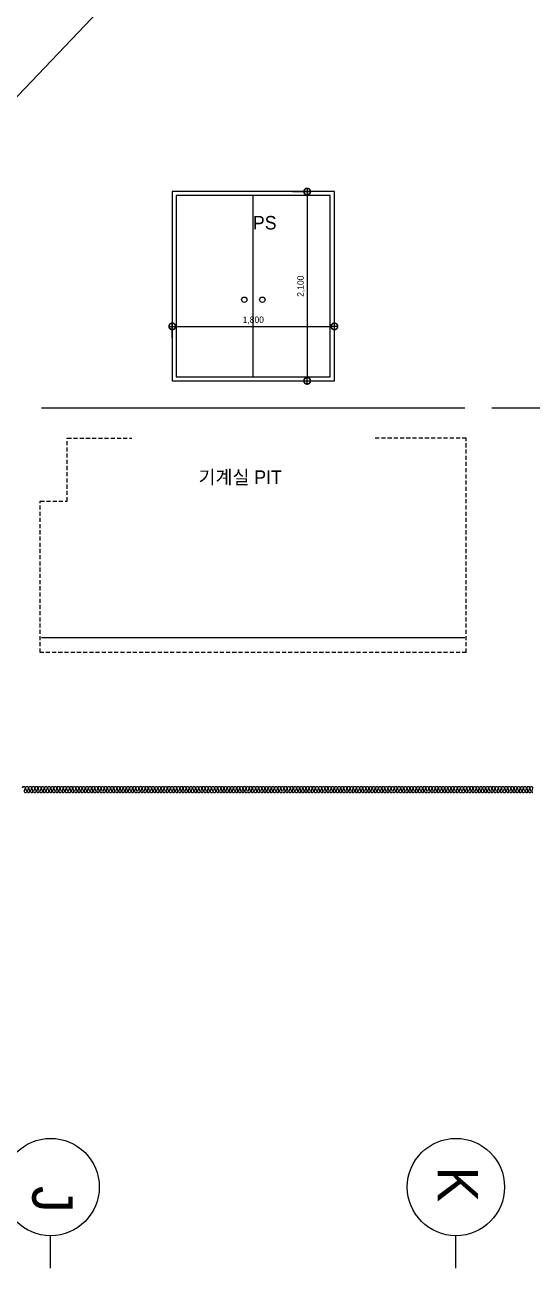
# Model space of a CAD drawing. Header units: millimetres. Extents: x -75040 to 92617, y -36837 to 48530.
# Drawn here: x 3513 to 9146, y -9546 to 4250 of the extents above; entities that cross this region are included whole.
import ezdxf
from ezdxf.enums import TextEntityAlignment as Align

# ---------------------------------------------------------------- set-up
doc = ezdxf.new("R2010")
doc.units = ezdxf.units.MM
doc.header["$LTSCALE"] = 60
doc.linetypes.add('HID', pattern=[2.3, 1.5, -0.8])
doc.layers.get('Defpoints').update_dxf_attribs({"color": 151})
for name, color, linetype, plot in [('#체크사항0208', 20, 'Continuous', False), ('CK', 221, 'Continuous', False), ('NOPLOT-DIM', 191, 'Continuous', False), ('NOPLOT-TEXT', 11, 'Continuous', False)]:
    doc.layers.add(name, color=color, linetype=linetype, plot=plot)
for name, color, linetype in [('A-DIM', 7, 'Continuous'), ('A-DOOR-ELE', 5, 'Continuous'), ('A-FIN', 6, 'Continuous'), ('A-HAT-MATL', 8, 'Continuous'), ('A-WP', 1, 'HID')]:
    doc.layers.add(name, color=color, linetype=linetype)
doc.styles.add('Gdim', font='')
doc.styles.add('Gtx', font='')
doc.styles.get('Gdim').set_extended_font_data('Dotum')
doc.styles.get('Gtx').set_extended_font_data('Dotum')
doc.dimstyles.new('Gdim30(INT)', dxfattribs={"dimscale": 24, "dimtxt": 3, "dimasz": 1, "dimexe": 1.5, "dimexo": 2, "dimgap": 1, "dimtad": 1, "dimdec": 0, "dimzin": 0, "dimdsep": 46, "dimlunit": 6, "dimtxsty": 'Gdim', "dimblk": 'ToneDOT', "dimcen": 1.5, "dimdle": 1.5, "dimclrd": 1, "dimclre": 1, "dimclrt": 256, "dimadec": 1, "dimazin": 0, "dimtfac": 1, "dimtdec": 0, "dimtix": 1, "dimtmove": 2, "dimatfit": 3, "dimldrblk": 'DOT', "dimfxl": 1, "dimtolj": 1, "dimtzin": 0, "dimlwd": -1, "dimlwe": -1, "dimarcsym": 0})

# ---------------------------------------------------------------- blocks, each defined once
blk = doc.blocks.new('ToneDOT')
at = {"layer": 'A-DIM', "color": 1, "linetype": 'ByBlock'}
blk.add_line((1.5, 0), (-1.5, 0), dxfattribs=at)
at = {"layer": 'A-DIM', "color": 1, "linetype": 'ByBlock', "const_width": 3}
blk.add_lwpolyline([(0.375, 0, 1), (-0.375, 0, 1)], format="xyb", close=True, dxfattribs=at)
blk = doc.blocks.new('*D15')
at = {"layer": 'Defpoints', "color": 0, "transparency": 16777216}
for p in [(-9323, 2100), (-9323, 0, 0), (-9113, 0, 0)]:
    blk.add_point(p, dxfattribs=at)
at = {"layer": 'NOPLOT-DIM', "color": 1, "transparency": 16777216}
for p, q in [((-9275, 2100, 0), (-9077, 2100, 0)), ((-9113, 2076, 0), (-9113, 24, 0)), ((-9275, 0, 0), (-9077, 0, 0))]:
    blk.add_line(p, q, dxfattribs=at)
at = {"layer": 'NOPLOT-DIM', "color": 1, "transparency": 16777216, "xscale": 24, "yscale": 24, "zscale": 24}
for p, rotation in [((-9113, 2100, 0), 90), ((-9113, 0, 0), 270)]:
    blk.add_blockref('ToneDOT', p, dxfattribs=dict(at, rotation=rotation))
at = {"layer": 'NOPLOT-DIM', "transparency": 16777216, "insert": (-9180, 1050, 0), "char_height": 72, "attachment_point": 5, "rotation": 90, "style": 'Gdim'}
blk.add_mtext('\\A1;2,100', dxfattribs=at)
blk = doc.blocks.new('_Dot')
at = {"color": 0, "linetype": 'ByBlock', "lineweight": -2}
blk.add_line((-0.5, 0), (-1, 0), dxfattribs=at)
at = {"color": 0, "linetype": 'ByBlock', "const_width": 0.5}
blk.add_lwpolyline([(-0.25, 0, 1), (0.25, 0, 1)], format="xyb", close=True, dxfattribs=at)
blk = doc.blocks.new('*D16')
at = {"layer": 'Defpoints', "color": 0, "transparency": 16777216}
for p in [(-8811, 604), (-10611, 428), (-8811, 428)]:
    blk.add_point(p, dxfattribs=at)
at = {"layer": 'NOPLOT-DIM', "color": 1, "transparency": 16777216}
for p, q in [((-10611, 476), (-10611, 640)), ((-10587, 604), (-8835, 604)), ((-8811, 476), (-8811, 640))]:
    blk.add_line(p, q, dxfattribs=at)
at = {"layer": 'NOPLOT-DIM', "color": 1, "transparency": 16777216, "xscale": 24, "yscale": 24, "zscale": 24, "rotation": 180}
blk.add_blockref('ToneDOT', (-10611, 604), dxfattribs=at)
at = {"layer": 'NOPLOT-DIM', "color": 1, "transparency": 16777216, "xscale": 24, "yscale": 24, "zscale": 24}
blk.add_blockref('ToneDOT', (-8811, 604), dxfattribs=at)
at = {"layer": 'NOPLOT-DIM', "transparency": 16777216, "insert": (-9711, 671), "char_height": 72, "attachment_point": 5, "style": 'Gdim'}
blk.add_mtext('\\A1;1,800', dxfattribs=at)
blk = doc.blocks.new('A$C9ac67253')
at = {"layer": 'CK', "linetype": 'Continuous', "elevation": 0}
blk.add_lwpolyline([(0, 82800), (-360, 82800, -1), (-1440, 82800, -1), (-360, 82800, 0)], format="xyb", dxfattribs=at)
at = {"layer": 'CK', "linetype": 'Continuous'}
blk.add_lwpolyline([(0, 78300), (-360, 78300, -1), (-1440, 78300, -1), (-360, 78300, 0)], format="xyb", dxfattribs=at)
at = {"layer": 'CK', "linetype": 'Continuous', "style": 'Gtx'}
for s, p in [('K', (-1125, 82596)), ('J', (-912, 78096))]:
    blk.add_text(s, height=450, dxfattribs=at).set_placement(p)
blk = doc.blocks.new('A$C6e4c1c5a')
at = {"layer": 'A-DOOR-ELE'}
blk.add_line((936, 81), (936, 2091), dxfattribs=at)
at = {"layer": 'A-DOOR-ELE', "elevation": 0}
for points in [[(1836, 2136), (36, 2136), (36, 36), (1836, 36)], [(1791, 2091), (81, 2091), (81, 81), (1791, 81)]]:
    blk.add_lwpolyline(points, close=True, dxfattribs=at)
at = {"layer": 'A-DOOR-ELE'}
for centre in [(836, 936), (1036, 936)]:
    blk.add_circle(centre, 30, dxfattribs=at)
at = {"layer": 'NOPLOT-DIM'}
for base, p1, p2, angle, picture, middle in [((1534.4, 36, 0), (1324.7, 2136), (1324.7, 36, 0), 90, '*D15', (1467.4, 1086, 0)), ((1836, 639.9), (36, 463.6), (1836, 463.6), 180, '*D16', (936, 706.9))]:
    dim = blk.add_linear_dim(base=base, p1=p1, p2=p2, angle=angle, dimstyle='Gdim30(INT)', dxfattribs=at)
    dim.commit()
    dim.dimension.update_dxf_attribs({"geometry": picture, "text_midpoint": middle, "insert": (10647.2, 36)})

msp = doc.modelspace()

# ---------------------------------------------------------------- linework, layer by layer
at = {"layer": '#체크사항0208'}
msp.add_lwpolyline([(14319.1, 14886.8), (-8188.8, -8731.3), (11032.7, 15595.5)], dxfattribs=at)
at = {"layer": 'A-FIN'}
for p, q in [((3700, 0), (8400, 0)), ((8700, 0), (11500, 0)), ((3700, -2550), (8400, -2550))]:
    msp.add_line(p, q, dxfattribs=at)
at = {"layer": 'A-HAT-MATL', "elevation": 0}
msp.add_lwpolyline([(3489.4, -4219, -1.4491979), (3515.6, -4219), (3506.9, -4251, 0.5248557), (3520, -4270, 0.5248557), (3533.1, -4251), (3524.4, -4219, -1.4491979), (3550.6, -4219), (3541.9, -4251, 0.5248557), (3555, -4270, 0.5248557), (3568.1, -4251), (3559.4, -4219, -1.4491979), (3585.6, -4219), (3576.9, -4251, 0.5248557), (3590, -4270, 0.5248557), (3603.1, -4251), (3594.4, -4219, -1.4491979), (3620.6, -4219), (3611.9, -4251, 0.5248557), (3625, -4270, 0.5248557), (3638.1, -4251), (3629.4, -4219, -1.4491979), (3655.6, -4219), (3646.9, -4251, 0.5248557), (3660, -4270, 0.5248557), (3673.1, -4251), (3664.4, -4219, -1.4491979), (3690.6, -4219), (3681.9, -4251, 0.5248557), (3695, -4270, 0.5248557), (3708.1, -4251), (3699.4, -4219, -1.4491979), (3725.6, -4219), (3716.9, -4251, 0.5248557), (3730, -4270, 0.5248557), (3743.1, -4251), (3734.4, -4219, -1.4491979), (3760.6, -4219), (3751.9, -4251, 0.5248557), (3765, -4270, 0.5248557), (3778.1, -4251), (3769.4, -4219, -1.4491979), (3795.6, -4219), (3786.9, -4251, 0.5248557), (3800, -4270, 0.5248557), (3813.1, -4251), (3804.4, -4219, -1.4491979), (3830.6, -4219), (3821.9, -4251, 0.5248557), (3835, -4270, 0.5248557), (3848.1, -4251), (3839.4, -4219, -1.4491979), (3865.6, -4219), (3856.9, -4251, 0.5248557), (3870, -4270, 0.5248557), (3883.1, -4251), (3874.4, -4219, -1.4491979), (3900.6, -4219), (3891.9, -4251, 0.5248557), (3905, -4270, 0.5248557), (3918.1, -4251), (3909.4, -4219, -1.4491979), (3935.6, -4219), (3926.9, -4251, 0.5248557), (3940, -4270, 0.5248557), (3953.1, -4251), (3944.4, -4219, -1.4491979), (3970.6, -4219), (3961.9, -4251, 0.5248557), (3975, -4270, 0.5248557), (3988.1, -4251), (3979.4, -4219, -1.4491979), (4005.6, -4219), (3996.9, -4251, 0.5248557), (4010, -4270, 0.5248557), (4023.1, -4251), (4014.4, -4219, -1.4491979), (4040.6, -4219), (4031.9, -4251, 0.5248557), (4045, -4270, 0.5248557), (4058.1, -4251), (4049.4, -4219, -1.4491979), (4075.6, -4219), (4066.9, -4251, 0.5248557), (4080, -4270, 0.5248557), (4093.1, -4251), (4084.4, -4219, -1.4491979), (4110.6, -4219), (4101.9, -4251, 0.5248557), (4115, -4270, 0.5248557), (4128.1, -4251), (4119.4, -4219, -1.4491979), (4145.6, -4219), (4136.9, -4251, 0.5248557), (4150, -4270, 0.5248557), (4163.1, -4251), (4154.4, -4219, -1.4491979), (4180.6, -4219), (4171.9, -4251, 0.5248557), (4185, -4270, 0.5248557), (4198.1, -4251), (4189.4, -4219, -1.4491979), (4215.6, -4219), (4206.9, -4251, 0.5248557), (4220, -4270, 0.5248557), (4233.1, -4251), (4224.4, -4219, -1.4491979), (4250.6, -4219), (4241.9, -4251, 0.5248557), (4255, -4270, 0.5248557), (4268.1, -4251), (4259.4, -4219, -1.4491979), (4285.6, -4219), (4276.9, -4251, 0.5248557), (4290, -4270, 0.5248557), (4303.1, -4251), (4294.4, -4219, -1.4491979), (4320.6, -4219), (4311.9, -4251, 0.5248557), (4325, -4270, 0.5248557), (4338.1, -4251), (4329.4, -4219, -1.4491979), (4355.6, -4219), (4346.9, -4251, 0.5248557), (4360, -4270, 0.5248557), (4373.1, -4251), (4364.4, -4219, -1.4491979), (4390.6, -4219), (4381.9, -4251, 0.5248557), (4395, -4270, 0.5248557), (4408.1, -4251), (4399.4, -4219, -1.4491979), (4425.6, -4219), (4416.9, -4251, 0.5248557), (4430, -4270, 0.5248557), (4443.1, -4251), (4434.4, -4219, -1.4491979), (4460.6, -4219), (4451.9, -4251, 0.5248557), (4465, -4270, 0.5248557), (4478.1, -4251), (4469.4, -4219, -1.4491979), (4495.6, -4219), (4486.9, -4251, 0.5248557), (4500, -4270, 0.5248557), (4513.1, -4251), (4504.4, -4219, -1.4491979), (4530.6, -4219), (4521.9, -4251, 0.5248557), (4535, -4270, 0.5248557), (4548.1, -4251), (4539.4, -4219, -1.4491979), (4565.6, -4219), (4556.9, -4251, 0.5248557), (4570, -4270, 0.5248557), (4583.1, -4251), (4574.4, -4219, -1.4491979), (4600.6, -4219), (4591.9, -4251, 0.5248557), (4605, -4270, 0.5248557), (4618.1, -4251), (4609.4, -4219, -1.4491979), (4635.6, -4219), (4626.9, -4251, 0.5248557), (4640, -4270, 0.5248557), (4653.1, -4251), (4644.4, -4219, -1.4491979), (4670.6, -4219), (4661.9, -4251, 0.5248557), (4675, -4270, 0.5248557), (4688.1, -4251), (4679.4, -4219, -1.4491979), (4705.6, -4219), (4696.9, -4251, 0.5248557), (4710, -4270, 0.5248557), (4723.1, -4251), (4714.4, -4219, -1.4491979), (4740.6, -4219), (4731.9, -4251, 0.5248557), (4745, -4270, 0.5248557), (4758.1, -4251), (4749.4, -4219, -1.4491979), (4775.6, -4219), (4766.9, -4251, 0.5248557), (4780, -4270, 0.5248557), (4793.1, -4251), (4784.4, -4219, -1.4491979), (4810.6, -4219), (4801.9, -4251, 0.5248557), (4815, -4270, 0.5248557), (4828.1, -4251), (4819.4, -4219, -1.4491979), (4845.6, -4219), (4836.9, -4251, 0.5248557), (4850, -4270, 0.5248557), (4863.1, -4251), (4854.4, -4219, -1.4491979), (4880.6, -4219), (4871.9, -4251, 0.5248557), (4885, -4270, 0.5248557), (4898.1, -4251), (4889.4, -4219, -1.4491979), (4915.6, -4219), (4906.9, -4251, 0.5248557), (4920, -4270, 0.5248557), (4933.1, -4251), (4924.4, -4219, -1.4491979), (4950.6, -4219), (4941.9, -4251, 0.5248557), (4955, -4270, 0.5248557), (4968.1, -4251), (4959.4, -4219, -1.4491979), (4985.6, -4219), (4976.9, -4251, 0.5248557), (4990, -4270, 0.5248557), (5003.1, -4251), (4994.4, -4219, -1.4491979), (5020.6, -4219), (5011.9, -4251, 0.5248557), (5025, -4270, 0.5248557), (5038.1, -4251), (5029.4, -4219, -1.4491979), (5055.6, -4219), (5046.9, -4251, 0.5248557), (5060, -4270, 0.5248557), (5073.1, -4251), (5064.4, -4219, -1.4491979), (5090.6, -4219), (5081.9, -4251, 0.5248557), (5095, -4270, 0.5248557), (5108.1, -4251), (5099.4, -4219, -1.4491979), (5125.6, -4219), (5116.9, -4251, 0.5248557), (5130, -4270, 0.5248557), (5143.1, -4251), (5134.4, -4219, -1.4491979), (5160.6, -4219), (5151.9, -4251, 0.5248557), (5165, -4270, 0.5248557), (5178.1, -4251), (5169.4, -4219, -1.4491979), (5195.6, -4219), (5186.9, -4251, 0.5248557), (5200, -4270, 0.5248557), (5213.1, -4251), (5204.4, -4219, -1.4491979), (5230.6, -4219), (5221.9, -4251, 0.5248557), (5235, -4270, 0.5248557), (5248.1, -4251), (5239.4, -4219, -1.4491979), (5265.6, -4219), (5256.9, -4251, 0.5248557), (5270, -4270, 0.5248557), (5283.1, -4251), (5274.4, -4219, -1.4491979), (5300.6, -4219), (5291.9, -4251, 0.5248557), (5305, -4270, 0.5248557), (5318.1, -4251), (5309.4, -4219, -1.4491979), (5335.6, -4219), (5326.9, -4251, 0.5248557), (5340, -4270, 0.5248557), (5353.1, -4251), (5344.4, -4219, -1.4491979), (5370.6, -4219), (5361.9, -4251, 0.5248557), (5375, -4270, 0.5248557), (5388.1, -4251), (5379.4, -4219, -1.4491979), (5405.6, -4219), (5396.9, -4251, 0.5248557), (5410, -4270, 0.5248557), (5423.1, -4251), (5414.4, -4219, -1.4491979), (5440.6, -4219), (5431.9, -4251, 0.5248557), (5445, -4270, 0.5248557), (5458.1, -4251), (5449.4, -4219, -1.4491979), (5475.6, -4219), (5466.9, -4251, 0.5248557), (5480, -4270, 0.5248557), (5493.1, -4251), (5484.4, -4219, -1.4491979), (5510.6, -4219), (5501.9, -4251, 0.5248557), (5515, -4270, 0.5248557), (5528.1, -4251), (5519.4, -4219, -1.4491979), (5545.6, -4219), (5536.9, -4251, 0.5248557), (5550, -4270, 0.5248557), (5563.1, -4251), (5554.4, -4219, -1.4491979), (5580.6, -4219), (5571.9, -4251, 0.5248557), (5585, -4270, 0.5248557), (5598.1, -4251), (5589.4, -4219, -1.4491979), (5615.6, -4219), (5606.9, -4251, 0.5248557), (5620, -4270, 0.5248557), (5633.1, -4251), (5624.4, -4219, -1.4491979), (5650.6, -4219), (5641.9, -4251, 0.5248557), (5655, -4270, 0.5248557), (5668.1, -4251), (5659.4, -4219, -1.4491979), (5685.6, -4219), (5676.9, -4251, 0.5248557), (5690, -4270, 0.5248557), (5703.1, -4251), (5694.4, -4219, -1.4491979), (5720.6, -4219), (5711.9, -4251, 0.5248557), (5725, -4270, 0.5248557), (5738.1, -4251), (5729.4, -4219, -1.4491979), (5755.6, -4219), (5746.9, -4251, 0.5248557), (5760, -4270, 0.5248557), (5773.1, -4251), (5764.4, -4219, -1.4491979), (5790.6, -4219), (5781.9, -4251, 0.5248557), (5795, -4270, 0.5248557), (5808.1, -4251), (5799.4, -4219, -1.4491979), (5825.6, -4219), (5816.9, -4251, 0.5248557), (5830, -4270, 0.5248557), (5843.1, -4251), (5834.4, -4219, -1.4491979), (5860.6, -4219), (5851.9, -4251, 0.5248557), (5865, -4270, 0.5248557), (5878.1, -4251), (5869.4, -4219, -1.4491979), (5895.6, -4219), (5886.9, -4251, 0.5248557), (5900, -4270, 0.5248557), (5913.1, -4251), (5904.4, -4219, -1.4491979), (5930.6, -4219), (5921.9, -4251, 0.5248557), (5935, -4270, 0.5248557), (5948.1, -4251), (5939.4, -4219, -1.4491979), (5965.6, -4219), (5956.9, -4251, 0.5248557), (5970, -4270, 0.5248557), (5983.1, -4251), (5974.4, -4219, -1.4491979), (6000.6, -4219), (5991.9, -4251, 0.5248557), (6005, -4270, 0.5248557), (6018.1, -4251), (6009.4, -4219, -1.4491979), (6035.6, -4219), (6026.9, -4251, 0.5248557), (6040, -4270, 0.5248557), (6053.1, -4251), (6044.4, -4219, -1.4491979), (6070.6, -4219), (6061.9, -4251, 0.5248557), (6075, -4270, 0.5248557), (6088.1, -4251), (6079.4, -4219, -1.4491979), (6105.6, -4219), (6096.9, -4251, 0.5248557), (6110, -4270, 0.5248557), (6123.1, -4251), (6114.4, -4219, -1.4491979), (6140.6, -4219), (6131.9, -4251, 0.5248557), (6145, -4270, 0.5248557), (6158.1, -4251), (6149.4, -4219, -1.4491979), (6175.6, -4219), (6166.9, -4251, 0.5248557), (6180, -4270, 0.5248557), (6193.1, -4251), (6184.4, -4219, -1.4491979), (6210.6, -4219), (6201.9, -4251, 0.5248557), (6215, -4270, 0.5248557), (6228.1, -4251), (6219.4, -4219, -1.4491979), (6245.6, -4219), (6236.9, -4251, 0.5248557), (6250, -4270, 0.5248557), (6263.1, -4251), (6254.4, -4219, -1.4491979), (6280.6, -4219), (6271.9, -4251, 0.5248557), (6285, -4270, 0.5248557), (6298.1, -4251), (6289.4, -4219, -1.4491979), (6315.6, -4219), (6306.9, -4251, 0.5248557), (6320, -4270, 0.5248557), (6333.1, -4251), (6324.4, -4219, -1.4491979), (6350.6, -4219), (6341.9, -4251, 0.5248557), (6355, -4270, 0.5248557), (6368.1, -4251), (6359.4, -4219, -1.4491979), (6385.6, -4219), (6376.9, -4251, 0.5248557), (6390, -4270, 0.5248557), (6403.1, -4251), (6394.4, -4219, -1.4491979), (6420.6, -4219), (6411.9, -4251, 0.5248557), (6425, -4270, 0.5248557), (6438.1, -4251), (6429.4, -4219, -1.4491979), (6455.6, -4219), (6446.9, -4251, 0.5248557), (6460, -4270, 0.5248557), (6473.1, -4251), (6464.4, -4219, -1.4491979), (6490.6, -4219), (6481.9, -4251, 0.5248557), (6495, -4270, 0.5248557), (6508.1, -4251), (6499.4, -4219, -1.4491979), (6525.6, -4219), (6516.9, -4251, 0.5248557), (6530, -4270, 0.5248557), (6543.1, -4251), (6534.4, -4219, -1.4491979), (6560.6, -4219), (6551.9, -4251, 0.5248557), (6565, -4270, 0.5248557), (6578.1, -4251), (6569.4, -4219, -1.4491979), (6595.6, -4219), (6586.9, -4251, 0.5248557), (6600, -4270, 0.5248557), (6613.1, -4251), (6604.4, -4219, -1.4491979), (6630.6, -4219), (6621.9, -4251, 0.5248557), (6635, -4270, 0.5248557), (6648.1, -4251), (6639.4, -4219, -1.4491979), (6665.6, -4219), (6656.9, -4251, 0.5248557), (6670, -4270, 0.5248557), (6683.1, -4251), (6674.4, -4219, -1.4491979), (6700.6, -4219), (6691.9, -4251, 0.5248557), (6705, -4270, 0.5248557), (6718.1, -4251), (6709.4, -4219, -1.4491979), (6735.6, -4219), (6726.9, -4251, 0.5248557), (6740, -4270, 0.5248557), (6753.1, -4251), (6744.4, -4219, -1.4491979), (6770.6, -4219), (6761.9, -4251, 0.5248557), (6775, -4270, 0.5248557), (6788.1, -4251), (6779.4, -4219, -1.4491979), (6805.6, -4219), (6796.9, -4251, 0.5248557), (6810, -4270, 0.5248557), (6823.1, -4251), (6814.4, -4219, -1.4491979), (6840.6, -4219), (6831.9, -4251, 0.5248557), (6845, -4270, 0.5248557), (6858.1, -4251), (6849.4, -4219, -1.4491979), (6875.6, -4219), (6866.9, -4251, 0.5248557), (6880, -4270, 0.5248557), (6893.1, -4251), (6884.4, -4219, -1.4491979), (6910.6, -4219), (6901.9, -4251, 0.5248557), (6915, -4270, 0.5248557), (6928.1, -4251), (6919.4, -4219, -1.4491979), (6945.6, -4219), (6936.9, -4251, 0.5248557), (6950, -4270, 0.5248557), (6963.1, -4251), (6954.4, -4219, -1.4491979), (6980.6, -4219), (6971.9, -4251, 0.5248557), (6985, -4270, 0.5248557), (6998.1, -4251), (6989.4, -4219, -1.4491979), (7015.6, -4219), (7006.9, -4251, 0.5248557), (7020, -4270, 0.5248557), (7033.1, -4251), (7024.4, -4219, -1.4491979), (7050.6, -4219), (7041.9, -4251, 0.5248557), (7055, -4270, 0.5248557), (7068.1, -4251), (7059.4, -4219, -1.4491979), (7085.6, -4219), (7076.9, -4251, 0.5248557), (7090, -4270, 0.5248557), (7103.1, -4251), (7094.4, -4219, -1.4491979), (7120.6, -4219), (7111.9, -4251, 0.5248557), (7125, -4270, 0.5248557), (7138.1, -4251), (7129.4, -4219, -1.4491979), (7155.6, -4219), (7146.9, -4251, 0.5248557), (7160, -4270, 0.5248557), (7173.1, -4251), (7164.4, -4219, -1.4491979), (7190.6, -4219), (7181.9, -4251, 0.5248557), (7195, -4270, 0.5248557), (7208.1, -4251), (7199.4, -4219, -1.4491979), (7225.6, -4219), (7216.9, -4251, 0.5248557), (7230, -4270, 0.5248557), (7243.1, -4251), (7234.4, -4219, -1.4491979), (7260.6, -4219), (7251.9, -4251, 0.5248557), (7265, -4270, 0.5248557), (7278.1, -4251), (7269.4, -4219, -1.4491979), (7295.6, -4219), (7286.9, -4251, 0.5248557), (7300, -4270, 0.5248557), (7313.1, -4251), (7304.4, -4219, -1.4491979), (7330.6, -4219), (7321.9, -4251, 0.5248557), (7335, -4270, 0.5248557), (7348.1, -4251), (7339.4, -4219, -1.4491979), (7365.6, -4219), (7356.9, -4251, 0.5248557), (7370, -4270, 0.5248557), (7383.1, -4251), (7374.4, -4219, -1.4491979), (7400.6, -4219), (7391.9, -4251, 0.5248557), (7405, -4270, 0.5248557), (7418.1, -4251), (7409.4, -4219, -1.4491979), (7435.6, -4219), (7426.9, -4251, 0.5248557), (7440, -4270, 0.5248557), (7453.1, -4251), (7444.4, -4219, -1.4491979), (7470.6, -4219), (7461.9, -4251, 0.5248557), (7475, -4270, 0.5248557), (7488.1, -4251), (7479.4, -4219, -1.4491979), (7505.6, -4219), (7496.9, -4251, 0.5248557), (7510, -4270, 0.5248557), (7523.1, -4251), (7514.4, -4219, -1.4491979), (7540.6, -4219), (7531.9, -4251, 0.5248557), (7545, -4270, 0.5248557), (7558.1, -4251), (7549.4, -4219, -1.4491979), (7575.6, -4219), (7566.9, -4251, 0.5248557), (7580, -4270, 0.5248557), (7593.1, -4251), (7584.4, -4219, -1.4491979), (7610.6, -4219), (7601.9, -4251, 0.5248557), (7615, -4270, 0.5248557), (7628.1, -4251), (7619.4, -4219, -1.4491979), (7645.6, -4219), (7636.9, -4251, 0.5248557), (7650, -4270, 0.5248557), (7663.1, -4251), (7654.4, -4219, -1.4491979), (7680.6, -4219), (7671.9, -4251, 0.5248557), (7685, -4270, 0.5248557), (7698.1, -4251), (7689.4, -4219, -1.4491979), (7715.6, -4219), (7706.9, -4251, 0.5248557), (7720, -4270, 0.5248557), (7733.1, -4251), (7724.4, -4219, -1.4491979), (7750.6, -4219), (7741.9, -4251, 0.5248557), (7755, -4270, 0.5248557), (7768.1, -4251), (7759.4, -4219, -1.4491979), (7785.6, -4219), (7776.9, -4251, 0.5248557), (7790, -4270, 0.5248557), (7803.1, -4251), (7794.4, -4219, -1.4491979), (7820.6, -4219), (7811.9, -4251, 0.5248557), (7825, -4270, 0.5248557), (7838.1, -4251), (7829.4, -4219, -1.4491979), (7855.6, -4219), (7846.9, -4251, 0.5248557), (7860, -4270, 0.5248557), (7873.1, -4251), (7864.4, -4219, -1.4491979), (7890.6, -4219), (7881.9, -4251, 0.5248557), (7895, -4270, 0.5248557), (7908.1, -4251), (7899.4, -4219, -1.4491979), (7925.6, -4219), (7916.9, -4251, 0.5248557), (7930, -4270, 0.5248557), (7943.1, -4251), (7934.4, -4219, -1.4491979), (7960.6, -4219), (7951.9, -4251, 0.5248557), (7965, -4270, 0.5248557), (7978.1, -4251), (7969.4, -4219, -1.4491979), (7995.6, -4219), (7986.9, -4251, 0.5248557), (8000, -4270, 0.5248557), (8013.1, -4251), (8004.4, -4219, -1.4491979), (8030.6, -4219), (8021.9, -4251, 0.5248557), (8035, -4270, 0.5248557), (8048.1, -4251), (8039.4, -4219, -1.4491979), (8065.6, -4219), (8056.9, -4251, 0.5248557), (8070, -4270, 0.5248557), (8083.1, -4251), (8074.4, -4219, -1.4491979), (8100.6, -4219), (8091.9, -4251, 0.5248557), (8105, -4270, 0.5248557), (8118.1, -4251), (8109.4, -4219, -1.4491979), (8135.6, -4219), (8126.9, -4251, 0.5248557), (8140, -4270, 0.5248557), (8153.1, -4251), (8144.4, -4219, -1.4491979), (8170.6, -4219), (8161.9, -4251, 0.5248557), (8175, -4270, 0.5248557), (8188.1, -4251), (8179.4, -4219, -1.4491979), (8205.6, -4219), (8196.9, -4251, 0.5248557), (8210, -4270, 0.5248557), (8223.1, -4251), (8214.4, -4219, -1.4491979), (8240.6, -4219), (8231.9, -4251, 0.5248557), (8245, -4270, 0.5248557), (8258.1, -4251), (8249.4, -4219, -1.4491979), (8275.6, -4219), (8266.9, -4251, 0.5248557), (8280, -4270, 0.5248557), (8293.1, -4251), (8284.4, -4219, -1.4491979), (8310.6, -4219), (8301.9, -4251, 0.5248557), (8315, -4270, 0.5248557), (8328.1, -4251), (8319.4, -4219, -1.4491979), (8345.6, -4219), (8336.9, -4251, 0.5248557), (8350, -4270, 0.5248557), (8363.1, -4251), (8354.4, -4219, -1.4491979), (8380.6, -4219), (8371.9, -4251, 0.5248557), (8385, -4270, 0.5248557), (8398.1, -4251), (8389.4, -4219, -1.4491979), (8415.6, -4219), (8406.9, -4251, 0.5248557), (8420, -4270, 0.5248557), (8433.1, -4251), (8424.4, -4219, -1.4491979), (8450.6, -4219), (8441.9, -4251, 0.5248557), (8455, -4270, 0.5248557), (8468.1, -4251), (8459.4, -4219, -1.4491979), (8485.6, -4219), (8476.9, -4251, 0.5248557), (8490, -4270, 0.5248557), (8503.1, -4251), (8494.4, -4219, -1.4491979), (8520.6, -4219), (8511.9, -4251, 0.5248557), (8525, -4270, 0.5248557), (8538.1, -4251), (8529.4, -4219, -1.4491979), (8555.6, -4219), (8546.9, -4251, 0.5248557), (8560, -4270, 0.5248557), (8573.1, -4251), (8564.4, -4219, -1.4491979), (8590.6, -4219), (8581.9, -4251, 0.5248557), (8595, -4270, 0.5248557), (8608.1, -4251), (8599.4, -4219, -1.4491979), (8625.6, -4219), (8616.9, -4251, 0.5248557), (8630, -4270, 0.5248557), (8643.1, -4251), (8634.4, -4219, -1.4491979), (8660.6, -4219), (8651.9, -4251, 0.5248557), (8665, -4270, 0.5248557), (8678.1, -4251), (8669.4, -4219, -1.4491979), (8695.6, -4219), (8686.9, -4251, 0.5248557), (8700, -4270, 0.5248557), (8713.1, -4251), (8704.4, -4219, -1.4491979), (8730.6, -4219), (8721.9, -4251, 0.5248557), (8735, -4270, 0.5248557), (8748.1, -4251), (8739.4, -4219, -1.4491979), (8765.6, -4219), (8756.9, -4251, 0.5248557), (8770, -4270, 0.5248557), (8783.1, -4251), (8774.4, -4219, -1.4491979), (8800.6, -4219), (8791.9, -4251, 0.5248557), (8805, -4270, 0.5248557), (8818.1, -4251), (8809.4, -4219, -1.4491979), (8835.6, -4219), (8826.9, -4251, 0.5248557), (8840, -4270, 0.5248557), (8853.1, -4251), (8844.4, -4219, -1.4491979), (8870.6, -4219), (8861.9, -4251, 0.5248557), (8875, -4270, 0.5248557), (8888.1, -4251), (8879.4, -4219, -1.4491979), (8905.6, -4219), (8896.9, -4251, 0.5248557), (8910, -4270, 0.5248557), (8923.1, -4251), (8914.4, -4219, -1.4491979), (8940.6, -4219), (8931.9, -4251, 0.5248557), (8945, -4270, 0.5248557), (8958.1, -4251), (8949.4, -4219, -1.4491979), (8975.6, -4219), (8966.9, -4251, 0.5248557), (8980, -4270, 0.5248557), (8993.1, -4251), (8984.4, -4219, -1.4491979), (9010.6, -4219), (9001.9, -4251, 0.5248557), (9015, -4270, 0.5248557), (9028.1, -4251), (9019.4, -4219, -1.4491979), (9045.6, -4219), (9036.9, -4251, 0.5248557), (9050, -4270, 0.5248557), (9063.1, -4251), (9054.4, -4219, -1.4491979), (9080.6, -4219), (9071.9, -4251, 0.5248557), (9085, -4270, 0.5248557), (9098.1, -4251), (9089.4, -4219, -1.4491979), (9115.6, -4219), (9106.9, -4251, 0.5248557), (9120, -4270, 0.5248557), (9133.1, -4251), (9124.4, -4219, -1.4491979), (9150.6, -4219), (9141.9, -4251, 0.5248557), (9155, -4270, 0.5248557)], format="xyb", dxfattribs=at)
at = {"layer": 'A-WP', "ltscale": 0.5}
for p, q in [((3985, -335), (4700, -335)), ((3985, -1035), (3985, -335)), ((8415, -335), (7400, -335)), ((8415, -2715), (8415, -335)), ((3685, -2715), (3685, -1035)), ((3685, -1035), (3985, -1035)), ((8415, -2715), (3685, -2715))]:
    msp.add_line(p, q, dxfattribs=at)

# ---------------------------------------------------------------- block references
at = {"layer": 'A-DOOR-ELE'}
msp.add_blockref('A$C6e4c1c5a', (5114, 264), dxfattribs=at)
at = {"layer": 'CK', "rotation": 270}
msp.add_blockref('A$C9ac67253', (-74500, -9546.2), dxfattribs=at)

# ---------------------------------------------------------------- texts
at = {"layer": 'NOPLOT-TEXT', "style": 'Gtx'}
for s, p in [('PS', (6177, 2054.3)), ('기계실 PIT', (5904.5, -767.7))]:
    msp.add_text(s, height=150, dxfattribs=at).set_placement(p, align=Align.MIDDLE)

doc.saveas('drawing.dxf')
